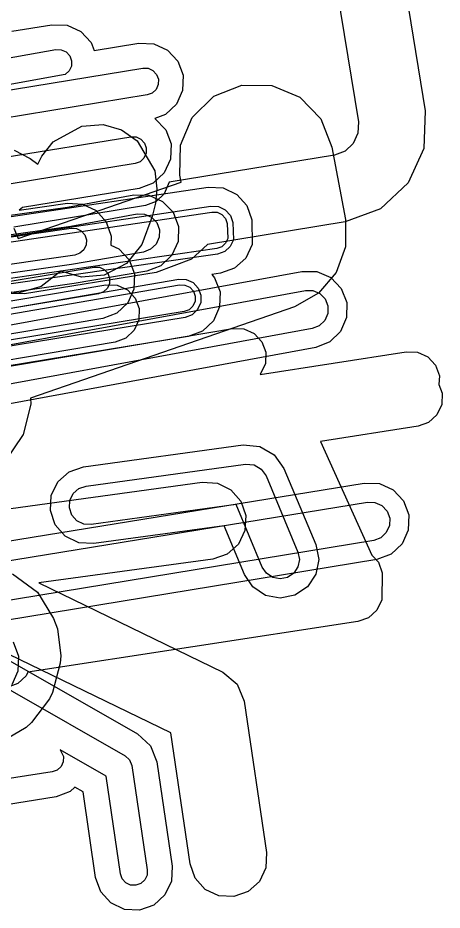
# Model space of a CAD drawing. Header units: metres. Extents: x 3158 to 3711, y 9867 to 11440.
# Drawn here: x 3292.33 to 3314.28, y 9884 to 9930.12 of the extents above; entities that cross this region are included whole.
import ezdxf

# ---------------------------------------------------------------- set-up
doc = ezdxf.new("R2010")
doc.units = ezdxf.units.M
doc.layers.add('AI_GREENING_EXCLUSIONS', color=1, linetype='Continuous')

msp = doc.modelspace()

# ---------------------------------------------------------------- linework, layer by layer
at = {"layer": 'AI_GREENING_EXCLUSIONS'}
for points in [[(3311.551, 9936.652), (3313.401, 9925.308), (3313.334, 9923.358), (3312.525, 9921.582), (3311.099, 9920.252), (3309.271, 9919.568), (3302.134, 9918.404), (3301.318, 9917.643), (3299.491, 9916.96), (3292.676, 9915.848), (3290.275, 9915.911)], [(3308.097, 9936.089), (3309.947, 9924.744), (3309.927, 9924.159), (3309.684, 9923.627), (3309.256, 9923.227), (3308.708, 9923.022), (3300.149, 9921.626), (3299.904, 9921.018), (3299.476, 9920.619), (3298.928, 9920.414), (3292.113, 9919.302)], [(3292.019, 9929.422), (3294.092, 9929.76), (3294.872, 9929.733), (3295.582, 9929.41), (3296.114, 9928.839), (3296.27, 9928.424), (3298.586, 9928.801), (3299.366, 9928.774), (3300.076, 9928.451), (3300.608, 9927.88), (3300.881, 9927.149), (3300.854, 9926.369), (3300.531, 9925.659), (3299.96, 9925.127), (3299.409, 9924.921), (3299.981, 9924.332), (3300.255, 9923.601), (3300.228, 9922.821), (3299.904, 9922.111), (3299.334, 9921.579), (3298.603, 9921.305), (3292.568, 9920.321), (3292.403, 9920.174), (3294.9, 9920.532), (3295.679, 9920.49), (3296.383, 9920.152), (3296.904, 9919.571), (3297.163, 9918.835), (3297.138, 9918.363), (3297.549, 9918.178), (3298.083, 9917.61), (3298.36, 9916.88), (3298.337, 9916.1), (3298.017, 9915.388), (3297.448, 9914.853), (3296.719, 9914.577), (3290.874, 9913.596)], [(3290.713, 9927.845), (3294.301, 9928.477), (3294.574, 9928.467), (3294.823, 9928.354), (3295.009, 9928.155), (3295.105, 9927.899), (3295.095, 9927.626), (3294.982, 9927.377), (3294.782, 9927.191), (3291.444, 9926.592)], [(3291.192, 9926.278), (3298.795, 9927.518), (3299.068, 9927.509), (3299.316, 9927.396), (3299.503, 9927.196), (3299.598, 9926.94), (3299.589, 9926.667), (3299.476, 9926.418), (3299.276, 9926.232), (3299.02, 9926.136), (3291.469, 9924.905)], [(3292.112, 9919.255), (3292.341, 9918.712), (3300.781, 9921.627), (3300.715, 9921.979), (3300.735, 9923.54), (3301.35, 9924.974), (3302.467, 9926.064), (3303.916, 9926.643), (3305.477, 9926.624), (3306.911, 9926.009), (3308.001, 9924.892), (3308.58, 9923.442), (3309.276, 9919.702), (3309.285, 9918.287), (3308.801, 9916.958), (3307.884, 9915.881), (3306.65, 9915.19), (3292.98, 9910.469), (3292.991, 9910.157), (3292.611, 9908.587), (3291.629, 9907.148)], [(3292.134, 9923.279), (3292.97, 9922.854), (3293.357, 9922.548), (3293.574, 9922.967), (3294.16, 9923.701), (3295.633, 9924.519), (3296.737, 9924.6), (3297.694, 9924.328), (3298.509, 9923.758), (3299.412, 9922.206), (3299.523, 9921.274), (3299.456, 9920.541), (3299.279, 9919.846), (3298.743, 9918.395), (3297.946, 9917.424), (3296.79, 9916.82), (3295.621, 9916.711), (3294.556, 9917.028), (3293.541, 9916.227), (3292.333, 9915.894), (3291.044, 9916.08)], [(3291.561, 9922.892), (3298.168, 9923.97), (3298.441, 9923.961), (3298.69, 9923.847), (3298.876, 9923.648), (3298.972, 9923.392), (3298.962, 9923.119), (3298.849, 9922.87), (3298.649, 9922.684), (3298.394, 9922.588), (3291.987, 9921.543)], [(3281.763, 9918.342), (3302.174, 9921.369), (3302.954, 9921.329), (3303.659, 9920.995), (3304.182, 9920.415), (3304.443, 9919.68), (3304.456, 9918.403), (3304.121, 9917.698), (3303.542, 9917.175), (3302.806, 9916.914), (3302.358, 9916.848), (3302.511, 9916.685), (3302.788, 9915.956), (3302.764, 9915.176), (3302.444, 9914.464), (3301.876, 9913.929), (3301.146, 9913.652), (3252.938, 9905.753)], [(3287.84, 9919.358), (3294.902, 9920.335), (3298.327, 9920.972), (3299.107, 9920.951), (3299.82, 9920.633), (3300.357, 9920.066), (3300.636, 9919.338), (3300.615, 9918.558), (3300.297, 9917.845), (3299.731, 9917.308), (3299.002, 9917.029), (3295.238, 9916.386), (3286.274, 9915.103)], [(3281.907, 9917.353), (3302.32, 9920.38), (3302.709, 9920.36), (3303.062, 9920.192), (3303.323, 9919.903), (3303.454, 9919.535), (3303.486, 9918.648), (3303.319, 9918.295), (3303.029, 9918.034), (3302.661, 9917.903), (3282.25, 9914.977)], [(3281.95, 9917.056), (3302.363, 9920.083), (3302.636, 9920.069), (3302.882, 9919.952), (3303.066, 9919.749), (3303.157, 9919.492), (3303.195, 9918.721), (3303.078, 9918.474), (3302.875, 9918.291), (3302.618, 9918.2), (3280.795, 9915.019)], [(3286.916, 9918.22), (3295.07, 9919.35), (3298.496, 9919.986), (3298.886, 9919.976), (3299.242, 9919.817), (3299.511, 9919.533), (3299.65, 9919.169), (3299.64, 9918.779), (3299.481, 9918.423), (3299.481, 9918.423), (3299.198, 9918.154), (3298.833, 9918.015), (3295.097, 9917.376), (3286.133, 9916.093)], [(3289.689, 9918.473), (3295.084, 9919.245), (3295.357, 9919.23), (3295.603, 9919.112), (3295.786, 9918.909), (3295.876, 9918.651), (3295.862, 9918.378), (3295.744, 9918.132), (3295.54, 9917.95), (3295.283, 9917.859), (3290.085, 9917.115)], [(3290.055, 9916.196), (3296.272, 9917.239), (3296.545, 9917.231), (3296.794, 9917.119), (3296.981, 9916.92), (3297.078, 9916.665), (3297.07, 9916.392), (3296.958, 9916.143), (3296.759, 9915.956), (3296.504, 9915.859), (3290.417, 9914.837)], [(3283.645, 9912.73), (3307.026, 9917.016), (3307.806, 9917.003), (3308.522, 9916.692), (3309.064, 9916.131), (3309.35, 9915.405), (3309.337, 9914.624), (3309.026, 9913.909), (3308.465, 9913.366), (3307.739, 9913.08), (3284.299, 9908.782)], [(3288.997, 9914.305), (3300.699, 9916.315), (3300.972, 9916.307), (3301.221, 9916.195), (3301.409, 9915.996), (3301.505, 9915.74), (3301.497, 9915.467), (3301.385, 9915.218), (3301.186, 9915.031), (3300.931, 9914.934), (3251.418, 9906.836)], [(3288.949, 9914.601), (3300.65, 9916.611), (3301.04, 9916.599), (3301.395, 9916.439), (3301.663, 9916.155), (3301.801, 9915.79), (3301.79, 9915.4), (3301.629, 9915.044), (3301.345, 9914.777), (3300.981, 9914.638), (3251.768, 9906.586)], [(3289.494, 9915.081), (3296.875, 9916.319), (3297.46, 9916.302), (3297.993, 9916.062), (3298.395, 9915.635), (3298.602, 9915.088), (3298.585, 9914.503), (3298.344, 9913.969), (3297.918, 9913.568), (3297.371, 9913.361), (3290.408, 9912.192)], [(3283.755, 9911.734), (3307.204, 9916.032), (3307.594, 9916.025), (3307.952, 9915.87), (3308.223, 9915.589), (3308.366, 9915.226), (3308.36, 9914.836), (3308.204, 9914.478), (3307.924, 9914.207), (3307.561, 9914.064), (3284.101, 9909.762)], [(3289.946, 9911.79), (3303.43, 9914.064), (3304.015, 9914.047), (3304.549, 9913.808), (3304.95, 9913.382), (3305.159, 9912.835), (3305.141, 9912.25), (3304.862, 9911.678), (3312.423, 9912.86), (3313.008, 9912.836), (3313.539, 9912.59), (3313.935, 9912.159), (3314.137, 9911.61), (3314.118, 9911.172), (3314.283, 9910.722), (3314.259, 9910.137), (3314.013, 9909.606), (3313.583, 9909.209), (3313.033, 9909.008), (3307.983, 9908.219), (3310.642, 9902.354), (3310.983, 9901.982), (3311.183, 9901.432), (3311.157, 9900.038), (3310.909, 9899.508), (3310.477, 9899.112), (3309.927, 9898.913), (3292.852, 9896.296), (3292.765, 9896.109), (3292.333, 9895.714), (3291.783, 9895.514)], [(3286.311, 9903.978), (3301.873, 9906.113), (3302.652, 9906.066), (3303.353, 9905.725), (3303.871, 9905.141), (3304.126, 9904.403), (3304.079, 9903.624), (3303.738, 9902.923), (3303.154, 9902.405), (3302.416, 9902.15), (3293.41, 9900.915), (3302.934, 9896.305), (3303.675, 9895.689), (3304.041, 9894.797), (3305.196, 9886.975), (3305.157, 9886.196), (3304.823, 9885.491), (3304.245, 9884.967), (3303.51, 9884.705), (3302.73, 9884.744), (3302.025, 9885.078), (3301.501, 9885.656), (3301.239, 9886.391), (3300.239, 9893.166), (3287.383, 9899.388)], [(3272.263, 9899.898), (3310.253, 9906.074), (3311.033, 9906.049), (3311.744, 9905.727), (3312.278, 9905.158), (3312.554, 9904.428), (3312.529, 9903.648), (3312.207, 9902.937), (3311.638, 9902.403), (3310.908, 9902.128), (3290.415, 9898.765)], [(3292.044, 9901.376), (3293.339, 9900.444), (3294.167, 9899.08), (3294.382, 9898.549), (3294.546, 9897.149), (3294.523, 9896.765), (3294.124, 9895.251), (3293.961, 9894.917), (3293.04, 9893.697), (3292.764, 9893.449), (3291.417, 9892.65)], [(3287.179, 9899.575), (3298.525, 9893.111), (3299.186, 9892.502), (3299.514, 9891.666), (3300.31, 9886.274), (3300.271, 9885.495), (3299.937, 9884.789), (3299.359, 9884.266), (3298.624, 9884.003), (3297.844, 9884.042), (3297.139, 9884.376), (3296.616, 9884.955), (3296.353, 9885.69), (3295.699, 9890.118), (3295.282, 9890.355), (3295.042, 9890.133), (3294.311, 9889.862), (3288.085, 9888.869)], [(3286.164, 9898.658), (3297.882, 9891.982), (3298.113, 9891.769), (3298.228, 9891.476), (3299.024, 9886.084), (3299.011, 9885.811), (3298.894, 9885.564), (3298.691, 9885.381), (3298.434, 9885.289), (3298.161, 9885.303), (3297.914, 9885.42), (3297.731, 9885.622), (3297.639, 9885.88), (3296.893, 9890.934), (3294.511, 9892.291), (3294.687, 9891.947), (3294.677, 9891.674), (3294.562, 9891.426), (3294.362, 9891.241), (3294.106, 9891.146), (3287.674, 9890.151)], [(3292.077, 9897.865), (3292.354, 9897.135), (3292.331, 9896.355), (3292.011, 9895.644)]]:
    msp.add_lwpolyline(points, dxfattribs=at)
for points in [[(3305.597, 9907.54), (3306.097, 9906.831), (3307.741, 9902.892), (3307.895, 9902.127), (3307.745, 9901.361), (3307.313, 9900.711), (3306.665, 9900.276), (3305.9, 9900.122), (3305.134, 9900.272), (3304.484, 9900.704), (3304.049, 9901.352), (3302.999, 9903.87), (3296.263, 9902.943), (3295.484, 9902.99), (3294.782, 9903.331), (3294.265, 9903.915), (3294.009, 9904.652), (3294.056, 9905.431), (3294.397, 9906.133), (3294.981, 9906.651), (3295.718, 9906.906), (3303.979, 9908.042), (3304.844, 9907.971), (3305.597, 9907.54)], [(3305.174, 9906.446), (3306.818, 9902.507), (3306.895, 9902.125), (3306.82, 9901.742), (3306.604, 9901.417), (3306.28, 9901.199), (3305.898, 9901.122), (3305.515, 9901.197), (3305.19, 9901.413), (3304.972, 9901.737), (3303.625, 9904.965), (3296.127, 9903.934), (3295.738, 9903.957), (3295.387, 9904.128), (3295.128, 9904.42), (3295, 9904.789), (3295.023, 9905.178), (3295.194, 9905.529), (3295.486, 9905.788), (3295.855, 9905.915), (3304.115, 9907.052), (3304.548, 9907.016), (3304.924, 9906.801), (3305.174, 9906.446)], [(3234.989, 9892.586), (3235.279, 9892.847), (3235.647, 9892.978), (3241.24, 9893.793), (3255.216, 9896.023), (3272.429, 9898.911), (3310.417, 9905.087), (3310.807, 9905.075), (3311.162, 9904.914), (3311.429, 9904.63), (3311.567, 9904.265), (3311.555, 9903.875), (3311.394, 9903.519), (3311.109, 9903.252), (3310.744, 9903.114), (3244.761, 9892.285), (3235.935, 9890.999), (3235.546, 9891.019), (3235.193, 9891.186), (3234.932, 9891.476), (3234.801, 9891.844), (3234.822, 9892.234), (3234.989, 9892.586)]]:
    msp.add_lwpolyline(points, close=True, dxfattribs=at)

doc.saveas('drawing.dxf')
